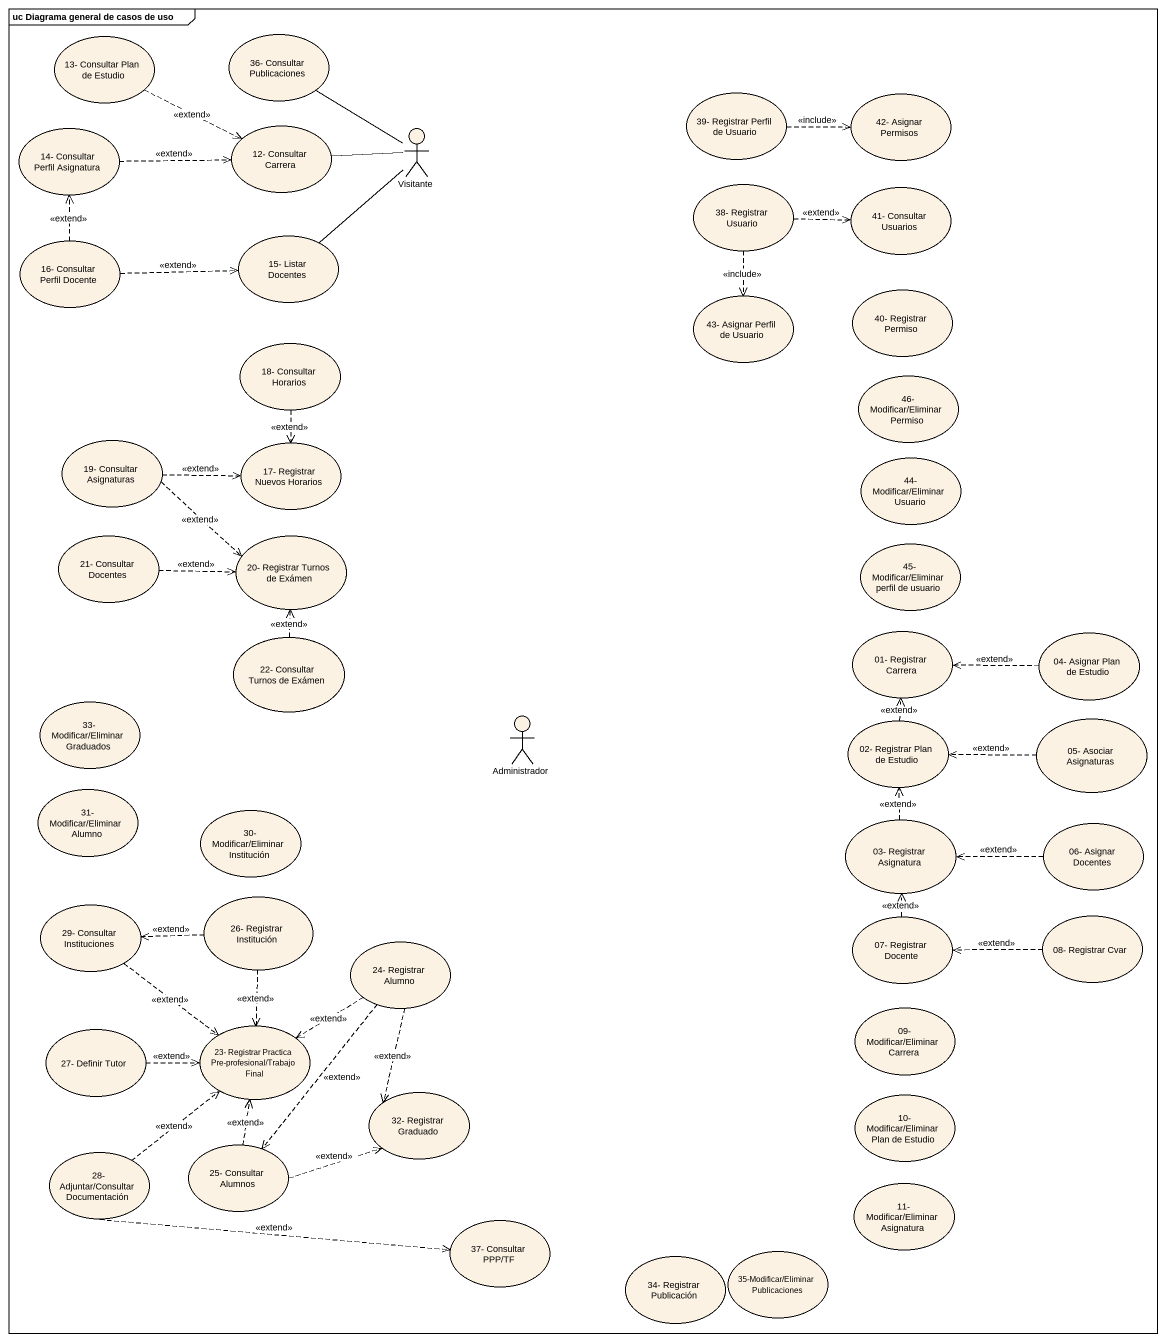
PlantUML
@startuml
mainframe uc Diagrama general de casos de uso
usecase "13- Consultar Plan de Estudio" as u13_Consultar_Plan_de_Estudio #FCF2E3
usecase "36- Consultar Publicaciones" as u36_Consultar_Publicaciones #FCF2E3
usecase "39- Registrar Perfil de Usuario" as u39_Registrar_Perfil_de #FCF2E3
usecase "42- Asignar Permisos" as u42_Asignar_Permisos #FCF2E3
usecase "14- Consultar Perfil Asignatura" as u14_Consultar_Perfil #FCF2E3
usecase "12- Consultar Carrera" as u12_Consultar_Carrera #FCF2E3
actor Visitante #FCF2E3
usecase "38- Registrar Usuario" as u38_Registrar_Usuario #FCF2E3
usecase "41- Consultar Usuarios" as u41_Consultar_Usuarios #FCF2E3
usecase "16- Consultar Perfil Docente" as u16_Consultar_Perfil_Docente #FCF2E3
usecase "15- Listar Docentes" as u15_Listar_Docentes #FCF2E3
usecase "40- Registrar Permiso" as u40_Registrar_Permiso #FCF2E3
usecase "43- Asignar Perfil de Usuario" as u43_Asignar_Perfil_de_Usuario #FCF2E3
usecase "18- Consultar Horarios" as u18_Consultar_Horarios #FCF2E3
usecase "46- Modificar/Eliminar Permiso" as u46_Modificar_Eliminar #FCF2E3
usecase "19- Consultar Asignaturas" as u19_Consultar_Asignaturas #FCF2E3
usecase "17- Registrar Nuevos Horarios" as u17_Registrar_Nuevos_Horarios #FCF2E3
usecase "44- Modificar/Eliminar Usuario" as u44_Modificar_Eliminar #FCF2E3
usecase "21- Consultar Docentes" as u21_Consultar_Docentes #FCF2E3
usecase "20- Registrar Turnos de Exámen" as u20_Registrar_Turnos_de #FCF2E3
usecase "45- Modificar/Eliminar perfil de usuario" as u45_Modificar_Eliminar #FCF2E3
usecase "22- Consultar Turnos de Exámen" as u22_Consultar_Turnos_de #FCF2E3
usecase "01- Registrar Carrera" as u01_Registrar_Carrera #FCF2E3
usecase "04- Asignar Plan de Estudio" as u04_Asignar_Plan_de_Estudio #FCF2E3
usecase "33- Modificar/Eliminar Graduados" as u33_Modificar_Eliminar #FCF2E3
actor Administrador #FCF2E3
usecase "02- Registrar Plan de Estudio" as u02_Registrar_Plan_de_Estudio #FCF2E3
usecase "05- Asociar Asignaturas" as u05_Asociar_Asignaturas #FCF2E3
usecase "31- Modificar/Eliminar Alumno" as u31_Modificar_Eliminar_Alumno #FCF2E3
usecase "30- Modificar/Eliminar Institución" as u30_Modificar_Eliminar #FCF2E3
usecase "03- Registrar Asignatura" as u03_Registrar_Asignatura #FCF2E3
usecase "06- Asignar Docentes" as u06_Asignar_Docentes #FCF2E3
usecase "29- Consultar Instituciones" as u29_Consultar_Instituciones #FCF2E3
usecase "26- Registrar Institución" as u26_Registrar_Institución #FCF2E3
usecase "24- Registrar Alumno" as u24_Registrar_Alumno #FCF2E3
usecase "07- Registrar Docente" as u07_Registrar_Docente #FCF2E3
usecase "08- Registrar Cvar" as u08_Registrar_Cvar #FCF2E3
usecase "23- Registrar Practica Pre-profesional/Trabajo Final" as u23_Registrar_Practica_Pre #FCF2E3
usecase "09- Modificar/Eliminar Carrera" as u09_Modificar_Eliminar #FCF2E3
usecase "27- Definir Tutor" as u27_Definir_Tutor #FCF2E3
usecase "32- Registrar Graduado" as u32_Registrar_Graduado #FCF2E3
usecase "10- Modificar/Eliminar Plan de Estudio" as u10_Modificar_Eliminar_Plan #FCF2E3
usecase "28- Adjuntar/Consultar Documentación" as u28_Adjuntar_Consultar #FCF2E3
usecase "25- Consultar Alumnos" as u25_Consultar_Alumnos #FCF2E3
usecase "37- Consultar PPP/TF" as u37_Consultar_PPP_TF #FCF2E3
usecase "11- Modificar/Eliminar Asignatura" as u11_Modificar_Eliminar #FCF2E3
usecase "34- Registrar Publicación" as u34_Registrar_Publicación #FCF2E3
usecase "35-Modificar/Eliminar Publicaciones" as u35_Modificar_Eliminar #FCF2E3
u13_Consultar_Plan_de_Estudio .right.> u12_Consultar_Carrera : <<extend>>
u39_Registrar_Perfil_de .right.> u42_Asignar_Permisos : <<include>>
u14_Consultar_Perfil .right.> u12_Consultar_Carrera : <<extend>>
Visitante -up- u36_Consultar_Publicaciones
Visitante -left- u12_Consultar_Carrera
Visitante -- u15_Listar_Docentes
u38_Registrar_Usuario .right.> u41_Consultar_Usuarios : <<extend>>
u38_Registrar_Usuario ..> u43_Asignar_Perfil_de_Usuario : <<include>>
u16_Consultar_Perfil_Docente .up.> u14_Consultar_Perfil : <<extend>>
u16_Consultar_Perfil_Docente .right.> u15_Listar_Docentes : <<extend>>
u18_Consultar_Horarios ..> u17_Registrar_Nuevos_Horarios : <<extend>>
u19_Consultar_Asignaturas .right.> u17_Registrar_Nuevos_Horarios : <<extend>>
u19_Consultar_Asignaturas .right.> u20_Registrar_Turnos_de : <<extend>>
u21_Consultar_Docentes .right.> u20_Registrar_Turnos_de : <<extend>>
u22_Consultar_Turnos_de .up.> u20_Registrar_Turnos_de : <<extend>>
u04_Asignar_Plan_de_Estudio .left.> u01_Registrar_Carrera : <<extend>>
u02_Registrar_Plan_de_Estudio .up.> u01_Registrar_Carrera : <<extend>>
u05_Asociar_Asignaturas .left.> u02_Registrar_Plan_de_Estudio : <<extend>>
u03_Registrar_Asignatura .up.> u02_Registrar_Plan_de_Estudio : <<extend>>
u06_Asignar_Docentes .left.> u03_Registrar_Asignatura : <<extend>>
u29_Consultar_Instituciones ..> u23_Registrar_Practica_Pre : <<extend>>
u26_Registrar_Institución .left.> u29_Consultar_Instituciones : <<extend>>
u26_Registrar_Institución ..> u23_Registrar_Practica_Pre : <<extend>>
u24_Registrar_Alumno ..> u23_Registrar_Practica_Pre : <<extend>>
u24_Registrar_Alumno ..> u32_Registrar_Graduado : <<extend>>
u24_Registrar_Alumno ..> u25_Consultar_Alumnos : <<extend>>
u07_Registrar_Docente .up.> u03_Registrar_Asignatura : <<extend>>
u08_Registrar_Cvar .left.> u07_Registrar_Docente : <<extend>>
u27_Definir_Tutor .right.> u23_Registrar_Practica_Pre : <<extend>>
u28_Adjuntar_Consultar .up.> u23_Registrar_Practica_Pre : <<extend>>
u28_Adjuntar_Consultar .right.> u37_Consultar_PPP_TF : <<extend>>
u25_Consultar_Alumnos .up.> u23_Registrar_Practica_Pre : <<extend>>
u25_Consultar_Alumnos .right.> u32_Registrar_Graduado : <<extend>>
@enduml
